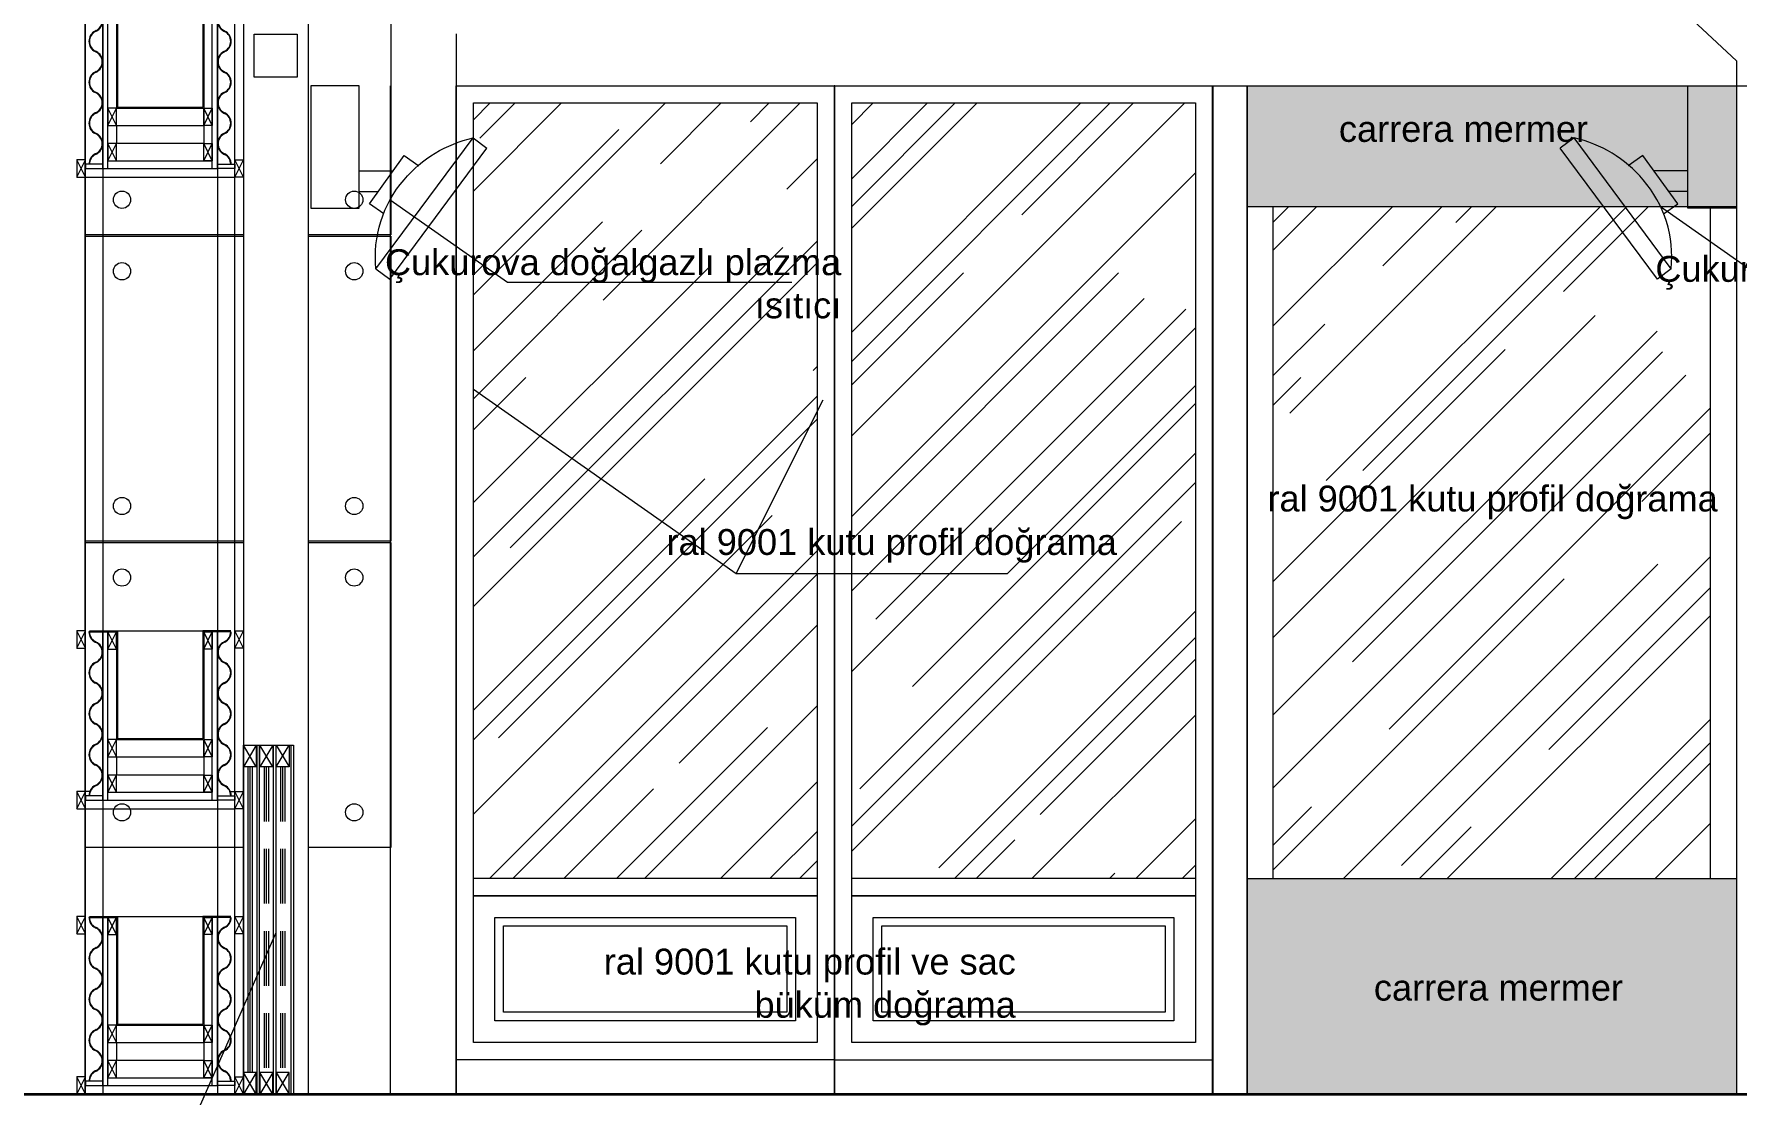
# Model space of a CAD drawing. Header units: millimetres. Extents: x 54215 to 67697, y 23496 to 56611.
# Drawn here: x 57087.9 to 57482.5, y 25273.1 to 25519.1 of the extents above; entities that cross this region are included whole.
import ezdxf

# ---------------------------------------------------------------- set-up
doc = ezdxf.new("R2010")
doc.units = ezdxf.units.MM
doc.linetypes.add('DASHED', pattern=[19.049999999999997, 12.7, -6.349999999999998])
for name, color, linetype, lineweight, true_color in [('no3_ahsap kesit on', 7, 'Continuous', 20, 0xfca103), ('no3_doğrama gorunus', 7, 'Continuous', 0, 0x004d4d), ('no3_tefriş ön ince', 7, 'Continuous', 18, 0x8c1aff)]:
    doc.layers.add(name, color=color, linetype=linetype, lineweight=lineweight, true_color=true_color)
for name, color, linetype, lineweight in [('no3_cam kesit arka', 141, 'Continuous', 18), ('no3_duvar kaplama', 8, 'Continuous', 0), ('no3_duvar mevcut', 4, 'Continuous', 35), ('no3_elektrik işaretleri', 10, 'Continuous', 0), ('no3_kutu profil gorunus', 8, 'Continuous', 0), ('no3_kutuprofil kesit', 74, 'Continuous', 18), ('no3_mermer gorunus arka', 41, 'Continuous', 13), ('no3_yazı duvar', 152, 'Continuous', 0)]:
    doc.layers.add(name, color=color, linetype=linetype, lineweight=lineweight)
doc.styles.get("Standard").update_dxf_attribs({"font": 'arial.ttf'})
pattern_1 = [(45, (40994.20118553095, 47595.47906742794), (21.55261469056598, 57.47363917484257), [381, -50.8, 127, -25.4]), (45, (41009.10841069192, 47628.34680483107), (-41.84799352418225, 5.926969039905642), [76.2, -8.382, 152.4, -19.05]), (45, (40987.9150062462, 47619.72575895483), (81.36112045688655, 105.4282068613518), [203.2, -35.56, 101.6, -25.4])]

# ---------------------------------------------------------------- blocks, each defined once
blk = doc.blocks.new('ondulin saksı')
at = {"layer": 'no3_ahsap kesit on'}
for p, q in [((57175.00482562563, 26944.37657079545), (57175.00482562563, 26983.37657079545)), ((57176.20482562562, 26944.37657079545), (57176.20482562562, 26983.37657079545)), ((57200.40482562563, 26944.37657079545), (57200.40482562563, 26983.37657079545)), ((57201.60482562563, 26944.37657079545), (57201.60482562563, 26983.37657079545)), ((57175.00482562561, 26944.37657079545), (57201.60482562563, 26944.37657079545)), ((57176.20482562562, 26946.17657079545), (57198.78662371526, 26946.17657079545)), ((57176.20482562562, 26946.17657079545), (57200.40482562563, 26946.17657079545))]:
    blk.add_line(p, q, dxfattribs=at)
at = {"layer": 'no3_duvar kaplama'}
for p, q in [((57171.93039755706, 26983.37657079545), (57171.80482562562, 26983.37657079545)), ((57173.28673213381, 26980.98995126021), (57173.46723108388, 26980.90064188388)), ((57173.34242016737, 26981.10249970703), (57173.52291911745, 26981.01319033069)), ((57203.26723108383, 26981.10249970703), (57203.08673213378, 26981.01319033069)), ((57203.32291911743, 26980.98995126021), (57203.14242016735, 26980.90064188388)), ((57173.46723108388, 26976.35249970702), (57173.28673213381, 26976.26319033069)), ((57173.52291911745, 26976.23995126021), (57173.34242016737, 26976.15064188389)), ((57203.08673213378, 26976.23995126021), (57203.26723108383, 26976.15064188389)), ((57203.14242016735, 26976.35249970702), (57203.32291911743, 26976.26319033069)), ((57173.46723108388, 26971.40064188388), (57173.28673213381, 26971.48995126021)), ((57173.52291911745, 26971.51319033069), (57173.34242016737, 26971.60249970703)), ((57203.08673213378, 26971.51319033069), (57203.26723108383, 26971.60249970703)), ((57203.14242016735, 26971.40064188388), (57203.32291911743, 26971.48995126021)), ((57173.46723108388, 26966.85249970702), (57173.28673213381, 26966.76319033069)), ((57173.52291911745, 26966.73995126021), (57173.34242016737, 26966.65064188389)), ((57203.08673213378, 26966.73995126021), (57203.26723108383, 26966.65064188389)), ((57203.14242016735, 26966.85249970702), (57203.32291911743, 26966.76319033069)), ((57173.46723108388, 26961.90064188388), (57173.28673213381, 26961.98995126021)), ((57173.52291911745, 26962.01319033069), (57173.34242016737, 26962.10249970703)), ((57203.08673213378, 26962.01319033069), (57203.26723108383, 26962.10249970703)), ((57203.14242016735, 26961.90064188388), (57203.32291911743, 26961.98995126021)), ((57173.46723108388, 26957.35249970702), (57173.28673213381, 26957.26319033069)), ((57173.52291911745, 26957.23995126022), (57173.34242016737, 26957.15064188389)), ((57203.08673213378, 26957.23995126022), (57203.26723108383, 26957.15064188389)), ((57203.14242016735, 26957.35249970702), (57203.32291911743, 26957.26319033069)), ((57173.46723108388, 26952.40064188388), (57173.28673213381, 26952.48995126021)), ((57173.52291911745, 26952.51319033069), (57173.34242016737, 26952.60249970703)), ((57203.08673213378, 26952.51319033069), (57203.26723108383, 26952.60249970703)), ((57203.14242016735, 26952.40064188388), (57203.32291911743, 26952.48995126021)), ((57173.46723108388, 26947.85249970702), (57173.2867321338, 26947.76319033069)), ((57173.52291911745, 26947.73995126022), (57173.34242016737, 26947.65064188389)), ((57203.08673213378, 26947.73995126022), (57203.26723108383, 26947.65064188389)), ((57203.14242016735, 26947.85249970702), (57203.32291911743, 26947.76319033069))]:
    blk.add_line(p, q, dxfattribs=at)
for centre, radius, start, end in [((57174.46761159133, 26983.37657079545), 2.662785965714283, 180, 243.674178244699), ((57174.46761159133, 26983.37657079545), 2.537214034285714, 180, 243.674178244699), ((57202.14203965987, 26983.37657079545), 2.537214034285714, 296.3258217553243, 0), ((57202.14203965987, 26983.37657079545), 2.662785965714283, 296.3258217553243, 0), ((57172.34203965991, 26978.62657079545), 2.537214034285714, 296.325821755301, 63.67417824469901), ((57172.34203965991, 26978.62657079545), 2.662785965714283, 296.325821755301, 63.67417824469901), ((57204.26761159131, 26978.62657079545), 2.662785965714283, 116.3258217553243, 243.6741782446756), ((57204.26761159131, 26978.62657079545), 2.537214034285714, 116.3258217553243, 243.6741782446756), ((57174.46761159133, 26973.87657079545), 2.662785965714283, 116.3258217553009, 243.674178244699), ((57174.46761159133, 26973.87657079545), 2.537214034285714, 116.3258217553009, 243.674178244699), ((57202.14203965987, 26973.87657079545), 2.537214034285714, 296.3258217553243, 63.67417824467564), ((57202.14203965987, 26973.87657079545), 2.662785965714283, 296.3258217553243, 63.67417824467564), ((57172.34203965991, 26969.12657079545), 2.537214034285714, 296.325821755301, 63.67417824469901), ((57172.34203965991, 26969.12657079545), 2.662785965714283, 296.325821755301, 63.67417824469901), ((57204.26761159131, 26969.12657079545), 2.662785965714283, 116.3258217553243, 243.6741782446756), ((57204.26761159131, 26969.12657079545), 2.537214034285714, 116.3258217553243, 243.6741782446756), ((57174.46761159133, 26964.37657079545), 2.662785965714283, 116.3258217553009, 243.674178244699), ((57174.46761159133, 26964.37657079545), 2.537214034285714, 116.3258217553009, 243.674178244699), ((57202.14203965987, 26964.37657079545), 2.537214034285714, 296.3258217553243, 63.67417824467564), ((57202.14203965987, 26964.37657079545), 2.662785965714283, 296.3258217553243, 63.67417824467564), ((57172.34203965991, 26959.62657079545), 2.662785965714283, 296.325821755301, 63.67417824469901), ((57204.26761159131, 26959.62657079545), 2.662785965714283, 116.3258217553243, 243.6741782446756), ((57172.34203965991, 26959.62657079545), 2.537214034285714, 296.325821755301, 63.67417824469901), ((57204.26761159131, 26959.62657079545), 2.537214034285714, 116.3258217553243, 243.6741782446756), ((57174.46761159133, 26954.87657079545), 2.662785965714283, 116.3258217553009, 243.674178244699), ((57174.46761159133, 26954.87657079545), 2.537214034285714, 116.3258217553009, 243.674178244699), ((57202.14203965987, 26954.87657079545), 2.537214034285714, 296.3258217553243, 63.67417824467564), ((57202.14203965987, 26954.87657079545), 2.662785965714283, 296.3258217553243, 63.67417824467564), ((57172.34203965991, 26950.12657079545), 2.537214034285714, 296.325821755301, 63.67417824469901), ((57172.34203965991, 26950.12657079545), 2.662785965714283, 296.325821755301, 63.67417824469901), ((57204.26761159131, 26950.12657079545), 2.662785965714283, 116.3258217553243, 243.6741782446756), ((57204.26761159131, 26950.12657079545), 2.537214034285714, 116.3258217553243, 243.6741782446756), ((57174.46761159133, 26945.37657079545), 2.662785965714283, 116.3258217553009, 180), ((57174.46761159133, 26945.37657079545), 2.537214034285714, 116.3258217553009, 180), ((57202.14203965987, 26945.37657079545), 2.537214034285714, 0, 63.67417824467564), ((57202.14203965987, 26945.37657079545), 2.662785965714283, 0, 63.67417824467564)]:
    blk.add_arc(centre, radius, start, end, dxfattribs=at)
at = {"layer": 'no3_kutu profil gorunus'}
for p, q in [((57178.40482562563, 26983.57657079546), (57198.20482562562, 26983.57657079546)), ((57178.20482562562, 26954.37657079545), (57178.20482562562, 26950.17657079545)), ((57178.20482562562, 26954.37657079545), (57198.40482562561, 26954.37657079545))]:
    blk.add_line(p, q, dxfattribs=at)
blk.add_lwpolyline([(57204.67925369418, 26983.37657079545), (57198.40482562561, 26983.37657079545), (57198.40482562561, 26950.17657079545), (57178.40482562563, 26950.17657079545)], dxfattribs=at)
at = {"layer": 'no3_kutuprofil kesit'}
for p, q in [((57178.20482562562, 26979.37657079545), (57176.20482562562, 26983.37657079545)), ((57176.20482562562, 26979.37657079545), (57178.20482562562, 26983.37657079545)), ((57198.40482562561, 26979.37657079545), (57200.40482562563, 26983.37657079545)), ((57200.40482562563, 26979.37657079545), (57198.40482562561, 26983.37657079545)), ((57178.20482562562, 26954.37657079545), (57176.20482562562, 26958.37657079545)), ((57176.20482562562, 26954.37657079545), (57178.20482562562, 26958.37657079545)), ((57198.40482562561, 26954.37657079545), (57200.40482562563, 26958.37657079545)), ((57200.40482562563, 26954.37657079545), (57198.40482562561, 26958.37657079545)), ((57178.20482562562, 26946.17657079545), (57176.20482562562, 26950.17657079545)), ((57176.20482562562, 26946.17657079545), (57178.20482562562, 26950.17657079545)), ((57198.40482562561, 26946.17657079545), (57200.40482562563, 26950.17657079545)), ((57200.40482562563, 26946.17657079545), (57198.40482562561, 26950.17657079545))]:
    blk.add_line(p, q, dxfattribs=at)
for points in [[(57171.93039755706, 26983.57657079546), (57178.40482562563, 26983.57657079546), (57178.40482562563, 26958.57657079545), (57198.20482562562, 26958.57657079545)], [(57171.93039755706, 26983.37657079545), (57178.20482562562, 26983.37657079545), (57178.20482562562, 26958.37657079545), (57198.20482562562, 26958.37657079545)], [(57204.67925369418, 26983.57657079546), (57198.20482562562, 26983.57657079546), (57198.20482562562, 26958.57657079545), (57178.40482562563, 26958.57657079545)]]:
    blk.add_lwpolyline(points, dxfattribs=at)
for points in [[(57176.20482562562, 26979.37657079545), (57178.20482562562, 26979.37657079545), (57178.20482562562, 26983.37657079545), (57176.20482562562, 26983.37657079545)], [(57200.40482562563, 26979.37657079545), (57198.40482562561, 26979.37657079545), (57198.40482562561, 26983.37657079545), (57200.40482562563, 26983.37657079545)], [(57176.20482562562, 26954.37657079545), (57178.20482562562, 26954.37657079545), (57178.20482562562, 26958.37657079545), (57176.20482562562, 26958.37657079545)], [(57200.40482562563, 26954.37657079545), (57198.40482562561, 26954.37657079545), (57198.40482562561, 26958.37657079545), (57200.40482562563, 26958.37657079545)], [(57176.20482562562, 26946.17657079545), (57178.20482562562, 26946.17657079545), (57178.20482562562, 26950.17657079545), (57176.20482562562, 26950.17657079545)], [(57200.40482562563, 26946.17657079545), (57198.40482562561, 26946.17657079545), (57198.40482562561, 26950.17657079545), (57200.40482562563, 26950.17657079545)], [(57175.00482562563, 26944.37657079545), (57175.00482562563, 26945.37657079545), (57171.00482562563, 26945.37657079545), (57171.00482562563, 26944.37657079545)], [(57201.60482562563, 26944.37657079545), (57201.60482562563, 26945.37657079545), (57205.60482562563, 26945.37657079545), (57205.60482562563, 26944.37657079545)]]:
    blk.add_lwpolyline(points, close=True, dxfattribs=at)
blk = doc.blocks.new('çukurova plazma ısıtıcı')
for p, q in [((56948.17796217187, 26922.84655497722), (56948.17796217187, 26894.44655497722)), ((56910.56287267003, 26910.75427631398), (56907.37480589209, 26908.3930722045)), ((56933.07174343549, 26880.36309462482), (56910.56287267003, 26910.75427631398)), ((56929.88367665754, 26878.00189051534), (56907.37480589209, 26908.3930722045)), ((56936.93705770717, 26903.08421122681), (56929.18087675293, 26903.08421122681)), ((56936.93705770717, 26898.31923360718), (56932.49611338621, 26898.31923360718)), ((56933.07174343549, 26880.36309462482), (56929.88367665754, 26878.00189051534))]:
    blk.add_line(p, q)
blk.add_lwpolyline([(56948.17796217187, 26894.44655497722), (56936.93705770717, 26894.44655497722), (56936.93705770717, 26922.84655497722), (56948.17796217187, 26922.84655497722)], close=True)
blk.add_lwpolyline([(56931.27466501982, 26893.14748069032), (56934.58990165309, 26895.4718522163), (56926.50542073629, 26906.68698023862), (56923.13196342003, 26904.3044914288)])
for centre, radius, start, end in [((56904.13410529747, 26882.12499363693), 29.34220299385915, 40.16388770166654, 77.34404157419903), ((56905.84399342379, 26883.15827833612), 27.37084987132405, 354.1385847652165, 40.81952397257544)]:
    blk.add_arc(centre, radius, start, end)

msp = doc.modelspace()

# ---------------------------------------------------------------- hatches: boundary and pattern name
at = {"layer": 'no3_duvar kaplama'}
h = msp.add_hatch(dxfattribs=at)
h.set_pattern_fill('AR-RROOF', color=256, angle=45)
h.set_pattern_definition(pattern_1)
h.paths.add_polyline_path([(57357.04337771202, 25503.08619242218), (57277.36887510894, 25503.08619242218), (57277.36887510894, 25323.27753649787), (57357.04337771202, 25323.27753649788)])
h.paths.add_polyline_path([(57269.36887510893, 25503.08619242218), (57189.69437250582, 25503.08619242218), (57189.69437250582, 25323.27753649787), (57269.36887510893, 25323.27753649787)])
h = msp.add_hatch(dxfattribs=at)
h.set_pattern_fill('AR-RROOF', color=256, angle=45)
h.set_pattern_definition(pattern_1)
h.paths.add_polyline_path([(57375.04337771202, 25323.27753649787), (57476.39437250582, 25323.27753649787), (57476.39437250582, 25479.08619242218), (57375.04337771202, 25479.08619242218)])
h.paths.add_polyline_path([(57674.24570941423, 25384.48524099481), (57674.24570941423, 25396.41736923492), (57669.09393588081, 25396.41736923492), (57669.09393588081, 25384.48524099481)], flags=9)
at = {"layer": 'no3_mermer gorunus arka'}
h = msp.add_hatch(dxfattribs=at)
h.set_pattern_fill('AR-CONC', color=256, scale=0.1)
h.set_pattern_definition([(50, (40994.20118553095, 47595.47906742794), (18.2184668996004, -1.593908553890308), [1.905, -20.955]), (355, (40994.20118553095, 47595.47906742794), (-3.524342142496933, 19.10568452390351), [1.524, -16.764058417]), (100.4514446999999, (40995.71938623094, 47595.34624207796), (14.69412470903533, 17.51177519121951), [1.619000879999999, -17.80902445999999]), (46.18420000000002, (40994.20118553095, 47600.55906742794), (27.107904089213, -4.204232793272714), [2.857499999999993, -31.43249999999995]), (96.63555760999984, (40996.46017553095, 47600.20871742794), (23.7404134051503, 24.74261245977216), [2.428502314, -26.713560816]), (351.1841511700001, (40994.20118553095, 47600.55906742794), (23.74041340649771, 24.74261245855327), [2.285996706999998, -25.145973192]), (21, (40996.74118553094, 47599.28906742795), (15.16143912691325, -10.22651981870876), [1.905, -20.955]), (326, (40996.74118553094, 47599.28906742795), (6.180202834764705, 18.41879661223192), [1.524, -16.764]), (71.45144499999998, (40998.00463879095, 47598.43685743796), (21.34164192787162, 8.192276888590525), [1.619000879999998, -17.80899375999997]), (37.50000000000001, (40994.20118553095, 47595.47906742794), (0.3088603250591817, 8.455503887315311), [0, -16.5608, 0, -17.018, 0, -16.8275]), (7.499999999999999, (40994.20118553095, 47595.47906742794), (6.681966251030575, 10.01805748181195), [0, -9.7028, 0, -16.1798, 0, -6.413499999999999]), (327.5, (40988.53698553095, 47595.47906742794), (13.55905951668714, -0.5728743992673444), [0, -6.349999999999998, 0, -19.812, 0, -26.289]), (317.5, (40985.99698553094, 47595.47906742794), (14.8129181386018, 2.542649103333303), [0, -8.255, 0, -13.1572, 0, -18.669])])
h.paths.add_polyline_path([(57826.89437250582, 25519.08619242217), (57626.89437250584, 25519.08619242218)])
edge = h.paths.add_edge_path()
edge.add_arc((57669.65737776012, 25501.53934202232), 5.582040514164691, 96.43694645419731, 159.7320549495288, ccw=False)
edge.add_line((57669.03157671871, 25507.08619242218), (57626.89437250584, 25507.08619242218))
edge.add_line((57626.89437250584, 25507.08619242218), (57626.89437250584, 25485.79346131458))
edge.add_arc((57655.26012906688, 25510.54383663683), 37.64568001607184, 221.1061344676092, 236.6808984343292)
edge.add_line((57634.58130307657, 25479.08619242218), (57648.12410860175, 25479.08619242218))
edge.add_arc((57627.44528261147, 25510.54383663683), 37.64568001606293, 303.3191015656602, 349.1740956461954)
edge = h.paths.add_edge_path()
edge.add_arc((57673.63136725155, 25501.53934202232), 5.582040514160097, 20.26794505028958, 83.56305354581706)
edge.add_line((57674.25716829293, 25507.08619242218), (57672.64437250582, 25507.08619242218))
edge.add_line((57672.64437250584, 25507.08619242218), (57672.64437250584, 25505.14949715916))
edge.add_arc((57671.64437250582, 25503.41744635159), 2.000000000002524, 1.0408029993413948e-10, 60.00000000004178, ccw=False)
edge.add_arc((57671.64437250582, 25503.4174463516), 2, -180, 0, ccw=False)
edge.add_arc((57671.64437250582, 25503.41744635159), 2, 119.99999999995819, 179.9999999998959, ccw=False)
edge.add_line((57670.64437250582, 25505.14949715917), (57670.64437250582, 25507.08619242218))
edge.add_line((57670.64437250582, 25507.08619242218), (57669.03157671871, 25507.08619242218))
edge.add_arc((57669.65737776012, 25501.53934202232), 5.582040514166193, 96.43694645419731, 159.7320549495288)
edge.add_arc((57627.44528261147, 25510.54383663683), 37.64568001606438, 303.3191015656601, 349.1740956461954, ccw=False)
edge.add_line((57648.12410860175, 25479.08619242218), (57695.16463640992, 25479.08619242218))
edge.add_arc((57715.84346240022, 25510.54383663683), 37.64568001606892, 190.8259043538254, 236.68089843432608, ccw=False)
edge = h.paths.add_edge_path()
edge.add_arc((57730.24071109344, 25501.50563407944), 5.582040514161647, 91.32038313086628, 160.1413452627388, ccw=False)
edge.add_line((57730.11208417122, 25507.08619242218), (57674.25716829294, 25507.08619242218))
edge.add_arc((57673.63136725155, 25501.53934202232), 5.582040514162375, 20.267945050289484, 83.56305354581713, ccw=False)
edge.add_arc((57715.84346240022, 25510.54383663683), 37.64568001606889, 190.8259043538258, 236.6808984343283)
edge.add_line((57695.16463640991, 25479.08619242218), (57708.70744193508, 25479.08619242218))
edge.add_arc((57688.02861594481, 25510.54383663683), 37.64568001606491, 303.3191015656647, 349.0638042515669)
edge = h.paths.add_edge_path()
edge.add_arc((57734.21470058488, 25501.50563407944), 5.582040514161744, 19.8586547375388, 91.3203831308103)
edge.add_line((57734.08607366269, 25507.08619242218), (57733.22770583916, 25507.08619242218))
edge.add_line((57733.22770583916, 25507.08619242218), (57733.22770583916, 25505.14949715916))
edge.add_arc((57732.22770583916, 25503.41744635159), 2.000000000002524, 1.0408029993413948e-10, 60.00000000004178, ccw=False)
edge.add_arc((57732.22770583916, 25503.4174463516), 2, -180, 0, ccw=False)
edge.add_arc((57732.22770583916, 25503.41744635159), 2, 119.99999999995819, 179.9999999998959, ccw=False)
edge.add_line((57731.22770583916, 25505.14949715917), (57731.22770583916, 25507.08619242218))
edge.add_line((57731.22770583916, 25507.08619242218), (57730.11208417122, 25507.08619242218))
edge.add_arc((57730.24071109344, 25501.50563407944), 5.582040514162466, 91.3203831308663, 160.1413452627387)
edge.add_arc((57688.02861594481, 25510.54383663683), 37.64568001606658, 303.3191015656647, 349.06380425156686, ccw=False)
edge.add_line((57708.70744193508, 25479.08619242218), (57755.74796974325, 25479.08619242218))
edge.add_arc((57776.42679573353, 25510.54383663683), 37.64568001606892, 190.936195748393, 236.68089843432608, ccw=False)
edge = h.paths.add_edge_path()
edge.add_arc((57790.82404442678, 25501.50563407945), 5.582040514160983, 91.32038313086719, 160.141345262538, ccw=False)
edge.add_line((57790.69541750455, 25507.08619242218), (57734.08607366269, 25507.08619242218))
edge.add_arc((57734.21470058488, 25501.50563407944), 5.582040514162341, 19.8586547375387, 91.32038313081028, ccw=False)
edge.add_arc((57776.42679573353, 25510.54383663683), 37.64568001606889, 190.936195748393, 236.680898434326)
edge.add_line((57755.74796974324, 25479.08619242218), (57769.2907752684, 25479.08619242218))
edge.add_arc((57748.61194927812, 25510.54383663683), 37.64568001606797, 303.3191015656617, 349.0638042515952)
edge = h.paths.add_edge_path()
edge.add_arc((57794.79803391822, 25501.50563407944), 5.582040514161738, 19.85865473682417, 91.32038313079165)
edge.add_line((57794.66940699601, 25507.08619242218), (57793.8110391725, 25507.08619242218))
edge.add_line((57793.81103917249, 25507.08619242218), (57793.81103917249, 25505.14949715916))
edge.add_arc((57792.81103917249, 25503.41744635159), 2.000000000002524, 1.0408029993413948e-10, 60.00000000004178, ccw=False)
edge.add_arc((57792.81103917249, 25503.4174463516), 2, -180, 0, ccw=False)
edge.add_arc((57792.81103917249, 25503.41744635159), 2, 119.99999999995819, 179.9999999998959, ccw=False)
edge.add_line((57791.81103917249, 25505.14949715917), (57791.81103917249, 25507.08619242218))
edge.add_line((57791.81103917249, 25507.08619242218), (57790.69541750455, 25507.08619242218))
edge.add_arc((57790.82404442678, 25501.50563407944), 5.582040514162508, 91.32038313088499, 160.1413452625441)
edge.add_arc((57748.61194927812, 25510.54383663683), 37.64568001606313, 303.3191015656601, 349.06380425159404, ccw=False)
edge.add_line((57769.29077526841, 25479.08619242218), (57816.33130307659, 25479.08619242218))
edge.add_arc((57837.01012906688, 25510.54383663683), 37.64568001606792, 190.9361957484946, 236.6808984343284, ccw=False)
edge = h.paths.add_edge_path()
edge.add_line((57826.89437250582, 25507.08619242218), (57794.66940699601, 25507.08619242218))
edge.add_arc((57794.79803391822, 25501.50563407944), 5.582040514162299, 19.858654736824178, 91.32038313079181, ccw=False)
edge.add_arc((57837.01012906688, 25510.54383663683), 37.64568001606703, 190.936195748495, 236.6808984343306)
edge.add_line((57816.33130307659, 25479.08619242218), (57820.89437250582, 25479.08619242218))
edge.add_line((57820.89437250582, 25479.08619242218), (57826.89437250582, 25479.08619242218))
edge.add_line((57826.89437250582, 25479.08619242218), (57826.89437250582, 25507.08619242218))
h.paths.add_polyline_path([(57826.89437250582, 25323.27753649787), (57820.89437250582, 25323.27753649787), (57632.89437250582, 25323.27753649787), (57626.89437250584, 25323.27753649787), (57626.89437250584, 25273.27753649788), (57826.89437250582, 25273.27753649788)])
h.paths.add_polyline_path([(57482.39437250584, 25323.27753649787), (57369.04337771202, 25323.27753649787), (57369.04337771202, 25273.27753649788), (57482.39437250584, 25273.27753649788)])
h.paths.add_polyline_path([(57482.39437250584, 25507.08619242218), (57369.04337771202, 25507.08619242218), (57369.04337771202, 25479.08619242218), (57482.39437250584, 25479.08619242218)])

# ---------------------------------------------------------------- linework, layer by layer
for p, q in [((57361.04337771202, 25273.27753649788), (57361.04337771202, 25507.08619242218)), ((57139.39437250584, 25273.27753649788), (57140.1902261415, 25273.27753649788)), ((57185.69437250582, 25273.27753649788), (57361.04337771202, 25273.27753649788))]:
    msp.add_line(p, q)
at = {"layer": 'no3_cam kesit arka'}
for p, q in [((57137.39437250585, 25349.21375513929), (57137.39437250582, 25278.27753649787)), ((57137.89437250585, 25349.21375513929), (57137.89437250585, 25278.27753649787)), ((57138.39437250585, 25349.21375513929), (57138.39437250582, 25278.27753649787))]:
    msp.add_line(p, q, dxfattribs=at)
at = {"layer": 'no3_cam kesit arka', "linetype": 'DASHED'}
for p, q in [((57141.19022614149, 25349.21375513929), (57141.19022614149, 25278.27753649787)), ((57141.69022614149, 25349.21375513929), (57141.69022614149, 25278.27753649787)), ((57142.19022614149, 25349.21375513929), (57142.19022614149, 25278.27753649787)), ((57144.98607977714, 25349.21375513929), (57144.98607977714, 25278.27753649787)), ((57145.48607977714, 25349.21375513929), (57145.48607977714, 25278.27753649787)), ((57145.98607977714, 25349.21375513929), (57145.98607977714, 25278.27753649787))]:
    msp.add_line(p, q, dxfattribs=at)
at = {"layer": 'no3_doğrama gorunus'}
for p, q in [((57185.69437250582, 25519.08619242218), (57185.69437250582, 25507.08619242218)), ((57170.39437250584, 25507.08619242218), (57170.39437250582, 25273.27753649788)), ((57170.39437250582, 25507.08619242218), (57170.39437250582, 25273.27753649788)), ((57185.69437250582, 25507.08619242219), (57860.89437250582, 25507.08619242218)), ((57185.69437250582, 25507.08619242219), (57185.69437250582, 25273.27753649788)), ((57185.69437250582, 25507.08619242218), (57185.69437250582, 25273.27753649788)), ((57273.36887510893, 25507.08619242219), (57273.36887510893, 25273.27753649788)), ((57361.04337771202, 25507.08619242218), (57361.04337771202, 25273.27753649788)), ((57361.04337771202, 25507.08619242219), (57361.04337771202, 25273.27753649788)), ((57369.04337771202, 25507.08619242218), (57369.04337771202, 25273.27753649788)), ((57369.04337771202, 25507.08619242218), (57369.04337771202, 25273.27753649788)), ((57269.36887510893, 25323.27753649787), (57189.69437250582, 25323.27753649787)), ((57357.04337771202, 25323.27753649788), (57277.36887510894, 25323.27753649787)), ((57269.36887510893, 25319.27753649787), (57189.69437250582, 25319.27753649787)), ((57357.04337771202, 25319.27753649788), (57277.36887510894, 25319.27753649787)), ((57273.36887510893, 25281.27753649787), (57185.69437250582, 25281.27753649787)), ((57273.36887510893, 25273.27753649788), (57273.36887510893, 25281.27753649787)), ((57273.36887510893, 25281.27753649787), (57361.04337771202, 25281.27753649787)), ((57313.89437250582, 25273.27753649788), (57319.89437250582, 25273.27753649788))]:
    msp.add_line(p, q, dxfattribs=at)
for points in [[(57185.69437250582, 25507.08619242218), (57273.36887510893, 25507.08619242219), (57273.36887510893, 25273.27753649788), (57185.69437250582, 25273.27753649788)], [(57273.36887510893, 25507.08619242219), (57361.04337771202, 25507.08619242219), (57361.04337771202, 25273.27753649788), (57273.36887510893, 25273.27753649788)], [(57189.69437250582, 25503.08619242218), (57269.36887510893, 25503.08619242218), (57269.36887510893, 25285.27753649787), (57189.69437250582, 25285.27753649787)], [(57277.36887510894, 25503.08619242218), (57357.04337771202, 25503.08619242218), (57357.04337771202, 25285.27753649788), (57277.36887510894, 25285.27753649787)], [(57189.69437250582, 25319.27753649787), (57269.36887510893, 25319.27753649787), (57269.36887510893, 25285.27753649787), (57189.69437250582, 25285.27753649787)], [(57277.36887510894, 25319.27753649787), (57357.04337771202, 25319.27753649788), (57357.04337771202, 25285.27753649788), (57277.36887510894, 25285.27753649787)], [(57194.69437250584, 25314.27753649787), (57264.36887510893, 25314.27753649788), (57264.36887510893, 25290.27753649788), (57194.69437250584, 25290.27753649788)], [(57282.36887510893, 25314.27753649788), (57352.04337771202, 25314.27753649788), (57352.04337771202, 25290.27753649788), (57282.36887510893, 25290.27753649788)], [(57196.69437250582, 25312.27753649787), (57262.36887510894, 25312.27753649787), (57262.36887510894, 25292.27753649788), (57196.69437250582, 25292.27753649788)], [(57284.36887510893, 25312.27753649787), (57350.04337771202, 25312.27753649788), (57350.04337771202, 25292.27753649788), (57284.36887510893, 25292.27753649788)]]:
    msp.add_lwpolyline(points, close=True, dxfattribs=at)
msp.add_point((57273.36887510893, 25507.08619242219), dxfattribs=at)
at = {"layer": 'no3_duvar kaplama'}
for p, q in [((57099.79437250584, 25485.87753649787), (57134.39437250582, 25485.87753649787)), ((57099.79437250584, 25339.47753649788), (57134.39437250582, 25339.47753649788)), ((57099.79437250584, 25273.27753649788), (57134.39437250582, 25273.27753649788))]:
    msp.add_line(p, q, dxfattribs=at)
for points in [[(57099.79437250584, 25593.27753649788), (57103.79437250584, 25593.27753649788), (57103.79437250584, 25273.27753649788), (57099.79437250584, 25273.27753649788)], [(57134.39437250582, 25593.27753649788), (57130.39437250585, 25593.27753649788), (57130.39437250585, 25273.27753649788), (57134.39437250582, 25273.27753649788)]]:
    msp.add_lwpolyline(points, close=True, dxfattribs=at)
for centre in [(57108.25924863558, 25480.65884633188), (57162.07949637614, 25480.65884633188), (57108.25924863558, 25464.07631454982), (57162.07949637614, 25464.07631454982), (57108.25924863558, 25409.64486390907), (57162.07949637614, 25409.64486390907), (57108.25924863558, 25393.06233212701), (57162.07949637614, 25393.06233212701), (57108.25924863558, 25338.63088148626), (57162.07949637614, 25338.63088148626)]:
    msp.add_circle(centre, 2, dxfattribs=at)
at = {"layer": 'no3_duvar mevcut'}
msp.add_line((57062.89437250584, 25273.27753649788), (57934.39437250582, 25273.27753649788), dxfattribs=at)
at = {"layer": 'no3_kutu profil gorunus'}
for p, q in [((57139.49437250585, 25354.2137551393), (57139.49437250584, 25273.27753649788)), ((57140.09022614148, 25354.2137551393), (57140.09022614148, 25273.27753649788)), ((57143.19022614149, 25354.2137551393), (57140.1902261415, 25349.21375513929)), ((57143.19022614149, 25349.21375513929), (57140.1902261415, 25354.2137551393)), ((57143.29022614147, 25354.2137551393), (57143.29022614147, 25273.27753649788)), ((57143.88607977713, 25354.2137551393), (57143.88607977713, 25273.27753649788)), ((57143.98607977714, 25354.2137551393), (57146.98607977714, 25349.21375513929)), ((57143.98607977714, 25349.21375513929), (57146.98607977714, 25354.2137551393)), ((57147.39022614148, 25354.21375513929), (57147.39022614148, 25273.27753649788)), ((57147.98607977714, 25354.21375513929), (57147.98607977714, 25273.27753649788)), ((57143.19022614149, 25273.27753649788), (57140.1902261415, 25278.27753649787)), ((57143.19022614149, 25278.27753649787), (57140.1902261415, 25273.27753649788)), ((57143.98607977714, 25273.27753649788), (57146.98607977714, 25278.27753649787)), ((57143.98607977714, 25278.27753649787), (57146.98607977714, 25273.27753649788))]:
    msp.add_line(p, q, dxfattribs=at)
for points in [[(57136.39437250582, 25273.27753649788), (57136.39437250584, 25354.2137551393), (57147.98607977714, 25354.2137551393), (57147.98607977714, 25273.27753649788)], [(57143.19022614149, 25354.2137551393), (57143.19022614149, 25349.21375513929), (57140.1902261415, 25349.21375513929), (57140.1902261415, 25354.2137551393)], [(57146.98607977714, 25354.2137551393), (57146.98607977714, 25349.21375513929), (57143.98607977714, 25349.21375513929), (57143.98607977714, 25354.2137551393)], [(57143.19022614149, 25273.27753649788), (57143.19022614149, 25278.27753649787), (57140.1902261415, 25278.27753649787), (57140.1902261415, 25273.27753649788)], [(57146.98607977714, 25273.27753649788), (57146.98607977714, 25278.27753649787), (57143.98607977714, 25278.27753649787), (57143.98607977714, 25273.27753649788)]]:
    msp.add_lwpolyline(points, close=True, dxfattribs=at)
at = {"layer": 'no3_kutuprofil kesit'}
for p, q in [((57254.19417982599, 25726.57197278183), (57482.39437250584, 25512.88394476491)), ((57136.39437250582, 25636.67412936529), (57136.39437250582, 25273.27753649788)), ((57151.39437250582, 25630.17659707181), (57151.39437250582, 25273.27753649788)), ((57482.39437250584, 25512.88394476491), (57482.39437250584, 25273.27753649788)), ((57099.79437250584, 25489.87753649787), (57097.79437250584, 25489.87753649787)), ((57097.79437250584, 25489.87753649787), (57097.79437250584, 25485.87753649787)), ((57099.79437250584, 25489.87753649787), (57097.79437250584, 25489.87753649787)), ((57097.79437250584, 25489.87753649787), (57097.79437250584, 25485.87753649787)), ((57099.79437250584, 25485.87753649787), (57097.79437250584, 25489.87753649787)), ((57097.79437250584, 25485.87753649787), (57099.79437250584, 25489.87753649787)), ((57134.39437250582, 25489.87753649787), (57136.39437250582, 25489.87753649787)), ((57134.39437250582, 25489.87753649787), (57136.39437250582, 25489.87753649787)), ((57134.39437250582, 25485.87753649787), (57136.39437250582, 25489.87753649787)), ((57136.39437250582, 25485.87753649787), (57134.39437250582, 25489.87753649787)), ((57136.39437250582, 25489.87753649787), (57136.39437250582, 25485.87753649787)), ((57136.39437250582, 25489.87753649787), (57136.39437250582, 25485.87753649787)), ((57099.79437250584, 25380.67753649788), (57097.79437250584, 25380.67753649788)), ((57097.79437250584, 25380.67753649788), (57097.79437250584, 25376.67753649788)), ((57099.79437250584, 25380.67753649788), (57097.79437250584, 25380.67753649788)), ((57097.79437250584, 25380.67753649788), (57097.79437250584, 25376.67753649788)), ((57099.79437250584, 25376.67753649788), (57097.79437250584, 25380.67753649788)), ((57097.79437250584, 25376.67753649788), (57099.79437250584, 25380.67753649788)), ((57134.39437250582, 25380.67753649788), (57136.39437250582, 25380.67753649788)), ((57134.39437250582, 25380.67753649788), (57136.39437250582, 25380.67753649788)), ((57134.39437250582, 25376.67753649788), (57136.39437250582, 25380.67753649788)), ((57136.39437250582, 25376.67753649788), (57134.39437250582, 25380.67753649788)), ((57136.39437250582, 25380.67753649788), (57136.39437250582, 25376.67753649788)), ((57136.39437250582, 25380.67753649788), (57136.39437250582, 25376.67753649788)), ((57139.39437250584, 25349.21375513929), (57136.39437250584, 25354.2137551393)), ((57139.39437250584, 25354.2137551393), (57136.39437250584, 25349.21375513929)), ((57099.79437250584, 25343.47753649787), (57097.79437250584, 25343.47753649787)), ((57097.79437250584, 25343.47753649787), (57097.79437250584, 25339.47753649788)), ((57099.79437250584, 25343.47753649787), (57097.79437250584, 25343.47753649787)), ((57097.79437250584, 25343.47753649787), (57097.79437250584, 25339.47753649788)), ((57099.79437250584, 25339.47753649788), (57097.79437250584, 25343.47753649787)), ((57097.79437250584, 25339.47753649788), (57099.79437250584, 25343.47753649787)), ((57100.79437250584, 25343.47753649787), (57098.79437250584, 25343.47753649787)), ((57133.39437250585, 25343.47753649787), (57135.39437250584, 25343.47753649787)), ((57134.39437250582, 25343.47753649787), (57136.39437250582, 25343.47753649787)), ((57134.39437250582, 25343.47753649787), (57136.39437250582, 25343.47753649787)), ((57134.39437250582, 25339.47753649788), (57136.39437250582, 25343.47753649787)), ((57136.39437250582, 25339.47753649788), (57134.39437250582, 25343.47753649787)), ((57136.39437250582, 25343.47753649787), (57136.39437250582, 25339.47753649788)), ((57136.39437250582, 25343.47753649787), (57136.39437250582, 25339.47753649788)), ((57099.79437250584, 25314.47753649787), (57097.79437250584, 25314.47753649787)), ((57097.79437250584, 25314.47753649787), (57097.79437250584, 25310.47753649787)), ((57099.79437250584, 25314.47753649787), (57097.79437250584, 25314.47753649787)), ((57097.79437250584, 25314.47753649787), (57097.79437250584, 25310.47753649787)), ((57099.79437250584, 25310.47753649787), (57097.79437250584, 25314.47753649787)), ((57097.79437250584, 25310.47753649787), (57099.79437250584, 25314.47753649787)), ((57134.39437250582, 25314.47753649787), (57136.39437250582, 25314.47753649787)), ((57134.39437250582, 25314.47753649787), (57136.39437250582, 25314.47753649787)), ((57134.39437250582, 25310.47753649787), (57136.39437250582, 25314.47753649787)), ((57136.39437250582, 25310.47753649787), (57134.39437250582, 25314.47753649787)), ((57136.39437250582, 25314.47753649787), (57136.39437250582, 25310.47753649787)), ((57136.39437250582, 25314.47753649787), (57136.39437250582, 25310.47753649787)), ((57099.79437250584, 25277.27753649787), (57097.79437250584, 25277.27753649787)), ((57097.79437250584, 25277.27753649787), (57097.79437250584, 25273.27753649788)), ((57099.79437250584, 25277.27753649787), (57097.79437250584, 25277.27753649787)), ((57097.79437250584, 25277.27753649787), (57097.79437250584, 25273.27753649788)), ((57099.79437250584, 25273.27753649788), (57097.79437250584, 25277.27753649787)), ((57097.79437250584, 25273.27753649788), (57099.79437250584, 25277.27753649787)), ((57134.39437250582, 25277.27753649787), (57136.39437250582, 25277.27753649787)), ((57134.39437250582, 25277.27753649787), (57136.39437250582, 25277.27753649787)), ((57134.39437250582, 25273.27753649788), (57136.39437250582, 25277.27753649787)), ((57136.39437250582, 25273.27753649788), (57134.39437250582, 25277.27753649787)), ((57139.39437250584, 25278.27753649787), (57136.39437250582, 25273.27753649788)), ((57139.39437250584, 25273.27753649788), (57136.39437250582, 25278.27753649787)), ((57136.39437250582, 25277.27753649787), (57136.39437250582, 25273.27753649788)), ((57136.39437250582, 25277.27753649787), (57136.39437250582, 25273.27753649788))]:
    msp.add_line(p, q, dxfattribs=at)
for points in [[(57138.89437250582, 25519.0524844793), (57148.89437250582, 25519.0524844793), (57148.89437250582, 25509.05248447929), (57138.89437250582, 25509.05248447929)], [(57097.79437250584, 25485.87753649787), (57099.79437250584, 25485.87753649787), (57099.79437250584, 25489.87753649787), (57097.79437250584, 25489.87753649787)], [(57136.39437250582, 25485.87753649787), (57134.39437250582, 25485.87753649787), (57134.39437250582, 25489.87753649787), (57136.39437250582, 25489.87753649787)], [(57097.79437250584, 25376.67753649788), (57099.79437250584, 25376.67753649788), (57099.79437250584, 25380.67753649788), (57097.79437250584, 25380.67753649788)], [(57136.39437250582, 25376.67753649788), (57134.39437250582, 25376.67753649788), (57134.39437250582, 25380.67753649788), (57136.39437250582, 25380.67753649788)], [(57139.39437250584, 25354.2137551393), (57139.39437250584, 25349.21375513929), (57136.39437250584, 25349.21375513929), (57136.39437250584, 25354.2137551393)], [(57097.79437250584, 25339.47753649788), (57099.79437250584, 25339.47753649788), (57099.79437250584, 25343.47753649787), (57097.79437250584, 25343.47753649787)], [(57136.39437250582, 25339.47753649788), (57134.39437250582, 25339.47753649788), (57134.39437250582, 25343.47753649787), (57136.39437250582, 25343.47753649787)], [(57097.79437250584, 25310.47753649787), (57099.79437250584, 25310.47753649787), (57099.79437250584, 25314.47753649787), (57097.79437250584, 25314.47753649787)], [(57136.39437250582, 25310.47753649787), (57134.39437250582, 25310.47753649787), (57134.39437250582, 25314.47753649787), (57136.39437250582, 25314.47753649787)], [(57097.79437250584, 25273.27753649788), (57099.79437250584, 25273.27753649788), (57099.79437250584, 25277.27753649787), (57097.79437250584, 25277.27753649787)], [(57136.39437250582, 25273.27753649788), (57134.39437250582, 25273.27753649788), (57134.39437250582, 25277.27753649787), (57136.39437250582, 25277.27753649787)], [(57139.39437250584, 25273.27753649788), (57139.39437250584, 25278.27753649787), (57136.39437250582, 25278.27753649787), (57136.39437250582, 25273.27753649788)]]:
    msp.add_lwpolyline(points, close=True, dxfattribs=at)
at = {"layer": 'no3_tefriş ön ince'}
for p, q in [((57099.64437250582, 25805.27753649787), (57099.64437250582, 25273.27753649788)), ((57369.04337771202, 25479.08619242218), (57482.39437250584, 25479.08619242218)), ((57375.04337771202, 25323.27753649787), (57375.04337771202, 25479.08619242218)), ((57476.39437250582, 25323.27753649787), (57476.39437250582, 25479.08619242218)), ((57369.04337771202, 25323.27753649787), (57482.39437250584, 25323.27753649787))]:
    msp.add_line(p, q, dxfattribs=at)
for points in [[(57136.39437250582, 25472.49957165226), (57099.79437250585, 25472.49957165226), (57099.79437250585, 25543.24957165226), (57136.39437250582, 25543.24957165226)], [(57151.39437250582, 25543.24957165226), (57170.54437250586, 25543.24957165226), (57170.54437250586, 25472.49957165226), (57151.39437250582, 25472.49957165226)], [(57136.39437250582, 25401.48558922945), (57099.79437250585, 25401.48558922945), (57099.79437250585, 25472.23558922945), (57136.39437250582, 25472.23558922945)], [(57151.39437250582, 25472.23558922945), (57170.54437250586, 25472.23558922945), (57170.54437250586, 25401.48558922945), (57151.39437250582, 25401.48558922945)], [(57136.39437250582, 25330.47160680663), (57099.79437250585, 25330.47160680663), (57099.79437250585, 25401.22160680664), (57136.39437250582, 25401.22160680664)], [(57151.39437250582, 25401.22160680664), (57170.54437250586, 25401.22160680664), (57170.54437250586, 25330.47160680663), (57151.39437250582, 25330.47160680663)]]:
    msp.add_lwpolyline(points, dxfattribs=at)
msp.add_lwpolyline([(57369.04337771202, 25507.08619242218), (57482.39437250584, 25507.08619242218), (57482.39437250584, 25273.27753649788), (57369.04337771202, 25273.27753649788)], close=True, dxfattribs=at)
at = {"layer": 'no3_yazı duvar'}
for points in [[(57170.39437250584, 25480.63433295801), (57197.58962839152, 25461.54058462622), (57263.52541471322, 25461.54058462622)], [(57464.810102985, 25479.08619242217), (57492.00535887069, 25459.99244409038), (57557.94114519237, 25459.99244409038)], [(57189.69437250582, 25436.72374601732), (57250.63074492947, 25394.00509428745), (57313.46688201853, 25394.00509428745), (57357.04337771204, 25437.58158998094)], [(57250.63074492947, 25394.00509428745), (57270.75473654625, 25434.25920841752)], [(57143.92373380452, 25310.68758025548), (57115.59997161605, 25246.11249482391), (57235.72702456916, 25246.11249482391)]]:
    msp.add_lwpolyline(points, dxfattribs=at)

# ---------------------------------------------------------------- block references
for p in [(-71.21045311976557, -1456.499034297578), (-71.21045311976557, -1602.899034297587), (-71.21045311976557, -1669.099034297583)]:
    msp.add_blockref('ondulin saksı', p)
at = {"layer": 'no3_elektrik işaretleri', "xscale": -1}
msp.add_blockref('çukurova plazma ısıtıcı', (114100.195842487, -1415.760362555031), dxfattribs=at)
at = {"layer": 'no3_elektrik işaretleri'}
msp.add_blockref('çukurova plazma ısıtıcı', (534.2164103339637, -1415.760362555031), dxfattribs=at)

# ---------------------------------------------------------------- texts
at = {"layer": 'no3_yazı duvar', "char_height": 6, "width": 108.0230325313969, "attachment_point": 3}
for s, insert in [(' carrera mermer', (57448.02502935347, 25500.07234721372)), ('Çukurova doğalgazlı plazma ısıtıcı', (57274.95726389135, 25469.17166589227)), ('Çukurova doğalgazlı plazma ısıtıcı', (57569.3729943705, 25467.62352535643)), (' ral 9001 kutu profil doğrama ', (57478.07298528046, 25414.37913088049)), (' ral 9001 kutu profil doğrama ', (57338.8159243158, 25404.30221224973)), (' ral 9001 kutu profil ve sac büküm doğrama', (57315.40638304732, 25307.01985628497)), (' carrera mermer', (57456.12592853048, 25300.98176275949))]:
    msp.add_mtext(s, dxfattribs=dict(at, insert=insert))

doc.saveas('drawing.dxf')
